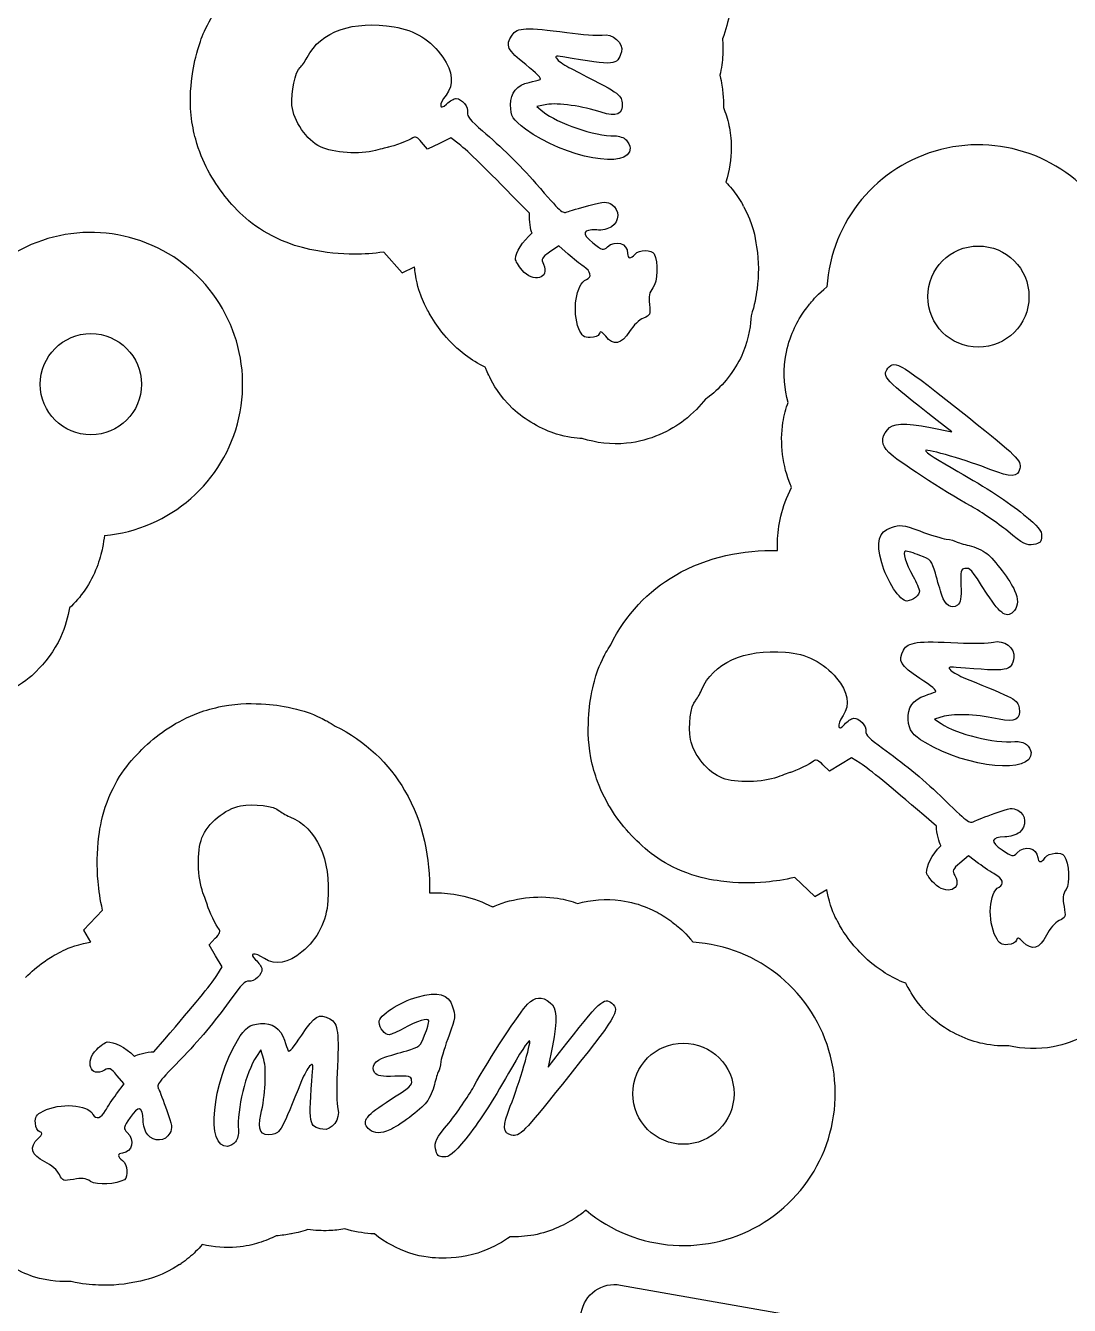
# Model space of a CAD drawing. Header units: millimetres. Extents: x -132 to -14, y 32 to 146.
# Drawn here: x -84.48 to -53.54, y 52.62 to 90.55 of the extents above; entities that cross this region are included whole.
import ezdxf

# ---------------------------------------------------------------- set-up
doc = ezdxf.new("R2010")
doc.units = ezdxf.units.MM
doc.layers.get('0').update_dxf_attribs({"linetype": 'CONTINUOUS'})

msp = doc.modelspace()

# ---------------------------------------------------------------- linework, layer by layer
for p, q in [((-69.034, 88.216), (-69.329, 88.157)), ((-69.329, 88.157), (-69.145, 88.01)), ((-72.562, 86.895), (-72.739, 87.095)), ((-72.215, 87.058), (-72.562, 86.895)), ((-71.875, 87.227), (-72.215, 87.058)), ((-71.632, 87.043), (-71.875, 87.227)), ((-69.547, 84.991), (-69.89, 85.346)), ((-69.47, 84.401), (-69.464, 84.406)), ((-73.862, 83.843), (-73.317, 83.229)), ((-68.673, 84.032), (-68.946, 83.84)), ((-68.4, 83.781), (-68.673, 84.032)), ((-73.317, 83.229), (-72.947, 83.402)), ((-70.842, 80.389), (-70.859, 80.432)), ((-57.661, 78.643), (-57.028, 78.513)), ((-57.028, 78.513), (-57.465, 78.852)), ((-57.253, 70.085), (-57.542, 70.001)), ((-57.542, 70.001), (-57.345, 69.87)), ((-59.997, 68.853), (-60.321, 68.654)), ((-59.739, 68.69), (-59.997, 68.853)), ((-60.652, 68.462), (-60.846, 68.645)), ((-60.321, 68.654), (-60.652, 68.462)), ((-57.483, 66.828), (-57.856, 67.151)), ((-57.354, 66.247), (-57.349, 66.252)), ((-56.528, 65.949), (-56.784, 65.734)), ((-56.234, 65.722), (-56.528, 65.949)), ((-61.682, 65.308), (-61.085, 64.744)), ((-61.085, 64.744), (-60.732, 64.949)), ((-82.195, 64.341), (-82.759, 63.744)), ((-82.759, 63.744), (-82.554, 63.391)), ((-79.041, 63.311), (-78.858, 63.505)), ((-78.849, 62.98), (-79.041, 63.311)), ((-78.65, 62.656), (-78.849, 62.98)), ((-78.813, 62.397), (-78.65, 62.656)), ((-58.372, 62.131), (-58.393, 62.171)), ((-80.675, 60.142), (-80.352, 60.515)), ((-68.86, 60.32), (-68.99, 59.686)), ((-81.256, 60.013), (-81.25, 60.008)), ((-77.502, 60.201), (-77.633, 60.004)), ((-77.418, 59.912), (-77.502, 60.201)), ((-68.99, 59.686), (-68.651, 60.123)), ((-81.78, 58.893), (-81.554, 59.187)), ((-81.554, 59.187), (-81.769, 59.442))]:
    msp.add_line(p, q)
msp.add_lwpolyline([(-117.48, 94.75), (-118.348, 89.826, 0.414214), (-117.537, 88.667), (-103.777, 86.241, -0.414214), (-102.966, 85.082), (-107.15, 61.348, 0.414347), (-106.34, 60.19), (-89.548, 57.229, -0.414214), (-88.737, 56.071), (-89.548, 51.475, 0.414213), (-88.736, 50.316), (-69.976, 47.008, 0.414213), (-68.817, 47.82), (-68.007, 52.416, -0.414214), (-66.848, 53.227), (-50.057, 50.267, 0.414214)], format="xyb")
for centre in [(-56.239, 82.522), (-82.544, 79.925), (-64.981, 58.898)]:
    msp.add_circle(centre, 1.5)
for centre, radius, start, end in [((-56.239, 82.522), 4.5, -39.871, 176.3283), ((-65.846, 83.789), 3, 27.9795, 29.0546), ((-82.544, 79.925), 4.5, -84.871, 131.3283), ((-64.981, 58.898), 4.5, -129.871, 86.3283), ((-81.551, 56.35), 3, 302.9795, 304.0546)]:
    msp.add_arc(centre, radius, start, end)
for points, knots in [([(-79.57, 87.899), (-79.57, 87.899), (-79.57, 87.899), (-79.57, 87.9), (-79.623, 88.451), (-79.579, 88.816), (-79.517, 89.197), (-79.471, 89.482), (-79.412, 89.752), (-79.295, 90.086), (-79.229, 90.275), (-79.15, 90.483), (-78.976, 90.777), (-78.906, 90.896), (-78.818, 91.03), (-78.689, 91.187)], [-1.0008889, -1.0008889, -1.0008889, -1.0008889, -1, -1, -1, -0.5992621, -0.5992621, -0.5992621, -0.299631, -0.299631, -0.299631, -0.1300981, -0.1300981, -0.1300981, -0.0612457, -0.0612457, -0.0612457, -0.0612457]), ([(-63.6, 91.03), (-63.604, 90.997), (-63.609, 90.963), (-63.614, 90.929), (-63.651, 90.686), (-63.721, 90.426), (-63.825, 90.167)], [-0.4744848, -0.4744848, -0.4744848, -0.4744848, -0.4488084, -0.4488084, -0.4488084, -0.2656083, -0.2656083, -0.2656083, -0.2656083]), ([(-63.825, 90.167), (-63.81, 90.015), (-63.806, 89.856), (-63.814, 89.692), (-63.823, 89.491), (-63.852, 89.284), (-63.901, 89.081)], [-0.1322341, -0.1322341, -0.1322341, -0.1322341, -0.0782697, -0.0782697, -0.0782697, -0.0119779, -0.0119779, -0.0119779, -0.0119779]), ([(-63.901, 89.081), (-63.845, 88.857), (-63.825, 88.685), (-63.815, 88.583), (-63.814, 88.577), (-63.813, 88.57), (-63.813, 88.564)], [-0.1192779, -0.1192779, -0.1192779, -0.1192779, -0.0163294, -0.0163294, -0.0163294, -0.0094309, -0.0094309, -0.0094309, -0.0094309]), ([(-63.795, 88.125), (-63.733, 87.971), (-63.678, 87.804), (-63.632, 87.589), (-63.596, 87.417), (-63.562, 87.215), (-63.562, 86.925)], [-0.4022959, -0.4022959, -0.4022959, -0.4022959, -0.1789916, -0.1789916, -0.1789916, 0, 0, 0, 0]), ([(-77.033, 84.254), (-77.789, 84.614), (-78.214, 85.053), (-78.57, 85.504), (-78.952, 85.987), (-79.243, 86.496), (-79.435, 87.184), (-79.495, 87.399), (-79.544, 87.634), (-79.569, 87.898), (-79.569, 87.898), (-79.569, 87.898), (-79.57, 87.899)], [-0.9983616, -0.9983616, -0.9983616, -0.9983616, -0.5833467, -0.5833467, -0.5833467, -0.1387922, -0.1387922, -0.1387922, 0, 0, 0, 0.0005917, 0.0005917, 0.0005917, 0.0005917]), ([(-63.727, 85.918), (-63.663, 85.854), (-63.6, 85.783), (-63.537, 85.707), (-63.427, 85.572), (-63.319, 85.418), (-63.224, 85.246)], [-0.06874544, -0.06874544, -0.06874544, -0.06874544, -0.04390707, -0.04390707, -0.04390707, 0, 0, 0, 0]), ([(-63.197, 85.196), (-62.908, 84.652), (-62.858, 84.307), (-62.812, 84), (-62.743, 83.534), (-62.747, 83.172), (-62.8, 82.749), (-62.828, 82.518), (-62.87, 82.276), (-62.977, 81.956)], [-1, -1, -1, -1, -0.7521394, -0.7521394, -0.7521394, -0.3760697, -0.3760697, -0.3760697, -0.170837, -0.170837, -0.170837, -0.170837]), ([(-73.862, 83.843), (-74.176, 83.796), (-74.45, 83.782), (-74.723, 83.782), (-75.163, 83.783), (-75.581, 83.82), (-76.051, 83.923), (-76.338, 83.986), (-76.642, 84.067), (-77.033, 84.254)], [-0.8659449, -0.8659449, -0.8659449, -0.8659449, -0.6261222, -0.6261222, -0.6261222, -0.2381778, -0.2381778, -0.2381778, -0.0017627, -0.0017627, -0.0017627, -0.0017627]), ([(-72.075, 81.395), (-72.077, 81.397), (-72.079, 81.4), (-72.081, 81.402), (-72.232, 81.585), (-72.353, 81.753), (-72.489, 81.986), (-72.557, 82.102), (-72.629, 82.231), (-72.715, 82.44), (-72.781, 82.6), (-72.865, 82.793), (-72.924, 83.192), (-72.933, 83.255), (-72.941, 83.325), (-72.947, 83.402)], [-1.0178871, -1.0178871, -1.0178871, -1.0178871, -1, -1, -1, -0.5, -0.5, -0.5, -0.25, -0.25, -0.25, -0.0590098, -0.0590098, -0.0590098, -0.0285285, -0.0285285, -0.0285285, -0.0285285]), ([(-61.876, 79.388), (-61.982, 79.765), (-62.025, 80.231), (-61.966, 80.666), (-61.886, 81.255), (-61.65, 81.71), (-61.481, 81.971), (-61.365, 82.15), (-61.275, 82.258), (-61.217, 82.328)], [-0.2941427, -0.2941427, -0.2941427, -0.2941427, -0.2047644, -0.2047644, -0.2047644, -0.0833384, -0.0833384, -0.0833384, 0, 0, 0, 0]), ([(-62.977, 81.956), (-62.987, 81.707), (-63.023, 81.328), (-63.216, 80.86), (-63.402, 80.41), (-63.76, 79.945), (-64.08, 79.672), (-64.165, 79.6), (-64.247, 79.538), (-64.322, 79.486)], [-0.6975892, -0.6975892, -0.6975892, -0.6975892, -0.505875, -0.505875, -0.505875, -0.3214384, -0.3214384, -0.3214384, -0.272526, -0.272526, -0.272526, -0.272526]), ([(-70.859, 80.432), (-71.067, 80.534), (-71.259, 80.653), (-71.437, 80.787), (-71.674, 80.965), (-71.886, 81.168), (-72.069, 81.388), (-72.071, 81.39), (-72.073, 81.392), (-72.074, 81.394), (-72.075, 81.395), (-72.075, 81.395), (-72.075, 81.395)], [-0.2139439, -0.2139439, -0.2139439, -0.2139439, -0.1221786, -0.1221786, -0.1221786, 0, 0, 0, 0.0049456, 0.0049456, 0.0049456, 0.0056041, 0.0056041, 0.0056041, 0.0056041]), ([(-67.981, 78.316), (-68.168, 78.328), (-68.419, 78.354), (-68.738, 78.449), (-69.165, 78.576), (-69.69, 78.872), (-70.035, 79.201), (-70.446, 79.593), (-70.618, 79.93), (-70.721, 80.132), (-70.763, 80.216), (-70.794, 80.283), (-70.82, 80.34), (-70.827, 80.357), (-70.834, 80.373), (-70.842, 80.389)], [-0.8993072, -0.8993072, -0.8993072, -0.8993072, -0.7036976, -0.7036976, -0.7036976, -0.4418844, -0.4418844, -0.4418844, -0.1296524, -0.1296524, -0.1296524, 0, 0, 0, 0.0766002, 0.0766002, 0.0766002, 0.0766002]), ([(-64.322, 79.486), (-64.482, 79.284), (-64.682, 79.068), (-64.965, 78.852), (-65.357, 78.551), (-65.952, 78.245), (-66.667, 78.175), (-67.113, 78.131), (-67.58, 78.187), (-67.981, 78.316)], [-0.8733843, -0.8733843, -0.8733843, -0.8733843, -0.7029245, -0.7029245, -0.7029245, -0.4658063, -0.4658063, -0.4658063, -0.3180658, -0.3180658, -0.3180658, -0.3180658]), ([(-61.774, 76.864), (-61.786, 76.89), (-61.798, 76.917), (-61.809, 76.944), (-62.032, 77.469), (-62.13, 78.192), (-62.031, 78.794), (-61.995, 79.011), (-61.939, 79.212), (-61.876, 79.388)], [-0.689932, -0.689932, -0.689932, -0.689932, -0.6746704, -0.6746704, -0.6746704, -0.3797566, -0.3797566, -0.3797566, -0.2736144, -0.2736144, -0.2736144, -0.2736144]), ([(-62.191, 74.998), (-62.193, 75.082), (-62.194, 75.171), (-62.191, 75.264), (-62.18, 75.708), (-62.08, 76.296), (-61.774, 76.864)], [-0.6961094, -0.6961094, -0.6961094, -0.6961094, -0.6434881, -0.6434881, -0.6434881, -0.3933967, -0.3933967, -0.3933967, -0.3933967]), ([(-82.142, 75.443), (-82.154, 75.334), (-82.172, 75.215), (-82.199, 75.08), (-82.265, 74.741), (-82.417, 74.268), (-82.721, 73.826), (-82.858, 73.627), (-83.021, 73.442), (-83.18, 73.295)], [-0.3916491, -0.3916491, -0.3916491, -0.3916491, -0.3270969, -0.3270969, -0.3270969, -0.1640265, -0.1640265, -0.1640265, -0.0905798, -0.0905798, -0.0905798, -0.0905798]), ([(-67.131, 72.204), (-66.718, 73.085), (-66.002, 73.812), (-65.23, 74.259), (-64.245, 74.828), (-63.206, 75.015), (-62.191, 74.998)], [-0.9687544, -0.9687544, -0.9687544, -0.9687544, -0.5757114, -0.5757114, -0.5757114, -0.0750965, -0.0750965, -0.0750965, -0.0750965]), ([(-83.18, 73.295), (-83.22, 73.045), (-83.296, 72.742), (-83.443, 72.422), (-83.623, 72.029), (-83.915, 71.649), (-84.167, 71.409)], [-0.4308319, -0.4308319, -0.4308319, -0.4308319, -0.2449051, -0.2449051, -0.2449051, -0.0175328, -0.0175328, -0.0175328, -0.0175328]), ([(-67.721, 68.851), (-67.721, 68.851), (-67.721, 68.851), (-67.721, 68.852), (-67.822, 69.397), (-67.81, 69.764), (-67.782, 70.149), (-67.761, 70.436), (-67.726, 70.711), (-67.638, 71.054), (-67.588, 71.248), (-67.529, 71.462), (-67.381, 71.769), (-67.321, 71.894), (-67.245, 72.035), (-67.131, 72.204)], [-1.0008889, -1.0008889, -1.0008889, -1.0008889, -1, -1, -1, -0.5992621, -0.5992621, -0.5992621, -0.299631, -0.299631, -0.299631, -0.1300981, -0.1300981, -0.1300981, -0.0612457, -0.0612457, -0.0612457, -0.0612457]), ([(-84.167, 71.409), (-84.319, 71.263), (-84.545, 71.049), (-84.97, 70.834), (-85.263, 70.684), (-85.67, 70.558), (-86.084, 70.511)], [-0.9756938, -0.9756938, -0.9756938, -0.9756938, -0.7184119, -0.7184119, -0.7184119, -0.5402506, -0.5402506, -0.5402506, -0.5402506]), ([(-82.062, 67.535), (-81.77, 68.32), (-81.369, 68.781), (-80.951, 69.175), (-80.503, 69.598), (-80.021, 69.932), (-79.352, 70.184), (-79.143, 70.262), (-78.914, 70.331), (-78.653, 70.379), (-78.653, 70.38), (-78.652, 70.38), (-78.652, 70.38)], [-0.9983616, -0.9983616, -0.9983616, -0.9983616, -0.5833467, -0.5833467, -0.5833467, -0.1387922, -0.1387922, -0.1387922, 0, 0, 0, 0.0005917, 0.0005917, 0.0005917, 0.0005917]), ([(-78.652, 70.38), (-78.652, 70.38), (-78.652, 70.38), (-78.651, 70.38), (-78.106, 70.481), (-77.739, 70.469), (-77.354, 70.441), (-77.067, 70.42), (-76.792, 70.385), (-76.449, 70.297), (-76.255, 70.247), (-76.041, 70.187), (-75.734, 70.039), (-75.609, 69.979), (-75.467, 69.904), (-75.299, 69.79)], [-1.0008889, -1.0008889, -1.0008889, -1.0008889, -1, -1, -1, -0.5992621, -0.5992621, -0.5992621, -0.299631, -0.299631, -0.299631, -0.1300981, -0.1300981, -0.1300981, -0.0612457, -0.0612457, -0.0612457, -0.0612457]), ([(-75.299, 69.79), (-74.418, 69.376), (-73.691, 68.661), (-73.244, 67.888), (-72.675, 66.904), (-72.487, 65.865), (-72.505, 64.85)], [-0.9687544, -0.9687544, -0.9687544, -0.9687544, -0.5757114, -0.5757114, -0.5757114, -0.0750965, -0.0750965, -0.0750965, -0.0750965]), ([(-64.877, 65.441), (-65.661, 65.733), (-66.122, 66.134), (-66.517, 66.552), (-66.939, 67), (-67.273, 67.482), (-67.525, 68.151), (-67.603, 68.36), (-67.672, 68.589), (-67.721, 68.85), (-67.721, 68.85), (-67.721, 68.85), (-67.721, 68.851)], [-0.9983616, -0.9983616, -0.9983616, -0.9983616, -0.5833467, -0.5833467, -0.5833467, -0.1387922, -0.1387922, -0.1387922, 0, 0, 0, 0.0005917, 0.0005917, 0.0005917, 0.0005917]), ([(-82.195, 64.341), (-82.269, 64.649), (-82.307, 64.921), (-82.33, 65.192), (-82.368, 65.631), (-82.368, 66.051), (-82.306, 66.528), (-82.268, 66.819), (-82.214, 67.129), (-82.062, 67.535)], [-0.8659449, -0.8659449, -0.8659449, -0.8659449, -0.6261222, -0.6261222, -0.6261222, -0.2381778, -0.2381778, -0.2381778, -0.0017627, -0.0017627, -0.0017627, -0.0017627]), ([(-61.682, 65.308), (-61.99, 65.234), (-62.262, 65.196), (-62.534, 65.172), (-62.972, 65.135), (-63.392, 65.135), (-63.869, 65.197), (-64.161, 65.235), (-64.47, 65.288), (-64.877, 65.441)], [-0.8659449, -0.8659449, -0.8659449, -0.8659449, -0.6261222, -0.6261222, -0.6261222, -0.2381778, -0.2381778, -0.2381778, -0.0017627, -0.0017627, -0.0017627, -0.0017627]), ([(-59.688, 63.025), (-59.69, 63.027), (-59.692, 63.029), (-59.694, 63.031), (-59.861, 63.201), (-59.996, 63.357), (-60.152, 63.577), (-60.23, 63.687), (-60.313, 63.81), (-60.417, 64.01), (-60.496, 64.164), (-60.596, 64.349), (-60.69, 64.741), (-60.705, 64.804), (-60.719, 64.872), (-60.732, 64.949)], [-1.0178871, -1.0178871, -1.0178871, -1.0178871, -1, -1, -1, -0.5, -0.5, -0.5, -0.25, -0.25, -0.25, -0.0590098, -0.0590098, -0.0590098, -0.0285285, -0.0285285, -0.0285285, -0.0285285]), ([(-72.505, 64.85), (-72.421, 64.852), (-72.332, 64.853), (-72.239, 64.85), (-71.795, 64.839), (-71.207, 64.738), (-70.639, 64.433)], [-0.6961094, -0.6961094, -0.6961094, -0.6961094, -0.6434881, -0.6434881, -0.6434881, -0.3933967, -0.3933967, -0.3933967, -0.3933967]), ([(-70.639, 64.433), (-70.612, 64.445), (-70.586, 64.457), (-70.559, 64.468), (-70.034, 64.691), (-69.31, 64.789), (-68.709, 64.689), (-68.492, 64.654), (-68.29, 64.598), (-68.115, 64.535)], [-0.689932, -0.689932, -0.689932, -0.689932, -0.6746704, -0.6746704, -0.6746704, -0.3797566, -0.3797566, -0.3797566, -0.2736144, -0.2736144, -0.2736144, -0.2736144]), ([(-68.115, 64.535), (-67.738, 64.641), (-67.271, 64.683), (-66.837, 64.625), (-66.248, 64.545), (-65.793, 64.308), (-65.532, 64.14), (-65.353, 64.024), (-65.245, 63.934), (-65.175, 63.876)], [-0.2941427, -0.2941427, -0.2941427, -0.2941427, -0.2047644, -0.2047644, -0.2047644, -0.0833384, -0.0833384, -0.0833384, 0, 0, 0, 0]), ([(-84.478, 62.347), (-84.476, 62.349), (-84.474, 62.351), (-84.472, 62.353), (-84.302, 62.52), (-84.146, 62.655), (-83.925, 62.811), (-83.815, 62.889), (-83.693, 62.972), (-83.492, 63.076), (-83.339, 63.155), (-83.154, 63.255), (-82.762, 63.349), (-82.699, 63.364), (-82.631, 63.378), (-82.554, 63.391)], [-1.0178871, -1.0178871, -1.0178871, -1.0178871, -1, -1, -1, -0.5, -0.5, -0.5, -0.25, -0.25, -0.25, -0.0590098, -0.0590098, -0.0590098, -0.0285285, -0.0285285, -0.0285285, -0.0285285]), ([(-58.393, 62.171), (-58.609, 62.255), (-58.811, 62.357), (-59, 62.475), (-59.251, 62.631), (-59.479, 62.815), (-59.682, 63.019), (-59.684, 63.021), (-59.685, 63.022), (-59.687, 63.024), (-59.687, 63.025), (-59.688, 63.025), (-59.688, 63.025)], [-0.2139439, -0.2139439, -0.2139439, -0.2139439, -0.1221786, -0.1221786, -0.1221786, 0, 0, 0, 0.0049456, 0.0049456, 0.0049456, 0.0056041, 0.0056041, 0.0056041, 0.0056041]), ([(-55.341, 60.315), (-55.528, 60.31), (-55.781, 60.314), (-56.107, 60.381), (-56.544, 60.471), (-57.093, 60.72), (-57.465, 61.017), (-57.908, 61.372), (-58.109, 61.693), (-58.229, 61.885), (-58.278, 61.965), (-58.315, 62.029), (-58.346, 62.084), (-58.354, 62.099), (-58.363, 62.115), (-58.372, 62.131)], [-0.8993072, -0.8993072, -0.8993072, -0.8993072, -0.7036976, -0.7036976, -0.7036976, -0.4418844, -0.4418844, -0.4418844, -0.1296524, -0.1296524, -0.1296524, 0, 0, 0, 0.0766002, 0.0766002, 0.0766002, 0.0766002]), ([(-51.798, 61.799), (-51.94, 61.584), (-52.121, 61.351), (-52.383, 61.111), (-52.748, 60.778), (-53.313, 60.42), (-54.02, 60.288), (-54.46, 60.206), (-54.93, 60.221), (-55.341, 60.315)], [-0.8733843, -0.8733843, -0.8733843, -0.8733843, -0.7029245, -0.7029245, -0.7029245, -0.4658063, -0.4658063, -0.4658063, -0.3180658, -0.3180658, -0.3180658, -0.3180658]), ([(-67.866, 55.444), (-67.951, 55.376), (-68.048, 55.304), (-68.162, 55.228), (-68.449, 55.034), (-68.89, 54.808), (-69.418, 54.71), (-69.656, 54.666), (-69.902, 54.651), (-70.119, 54.659)], [-0.3916491, -0.3916491, -0.3916491, -0.3916491, -0.3270969, -0.3270969, -0.3270969, -0.1640265, -0.1640265, -0.1640265, -0.0905798, -0.0905798, -0.0905798, -0.0905798]), ([(-77.051, 54.685), (-77.2, 54.61), (-77.362, 54.54), (-77.571, 54.476), (-77.74, 54.425), (-77.938, 54.373), (-78.227, 54.348)], [-0.4022959, -0.4022959, -0.4022959, -0.4022959, -0.1789916, -0.1789916, -0.1789916, 0, 0, 0, 0]), ([(-76.109, 54.874), (-76.327, 54.799), (-76.496, 54.764), (-76.597, 54.744), (-76.604, 54.743), (-76.61, 54.742), (-76.616, 54.741)], [-0.1192779, -0.1192779, -0.1192779, -0.1192779, -0.0163294, -0.0163294, -0.0163294, -0.0094309, -0.0094309, -0.0094309, -0.0094309]), ([(-75.02, 54.893), (-75.171, 54.865), (-75.328, 54.846), (-75.492, 54.84), (-75.694, 54.832), (-75.902, 54.843), (-76.109, 54.874)], [-0.1322341, -0.1322341, -0.1322341, -0.1322341, -0.0782697, -0.0782697, -0.0782697, -0.0119779, -0.0119779, -0.0119779, -0.0119779]), ([(-74.141, 54.744), (-74.174, 54.745), (-74.208, 54.747), (-74.243, 54.749), (-74.488, 54.764), (-74.753, 54.811), (-75.02, 54.893)], [-0.4744848, -0.4744848, -0.4744848, -0.4744848, -0.4488084, -0.4488084, -0.4488084, -0.2656083, -0.2656083, -0.2656083, -0.2656083]), ([(-72.15, 54.024), (-72.36, 54.028), (-72.672, 54.037), (-73.124, 54.184), (-73.438, 54.286), (-73.815, 54.484), (-74.141, 54.744)], [-0.9756938, -0.9756938, -0.9756938, -0.9756938, -0.7184119, -0.7184119, -0.7184119, -0.5402506, -0.5402506, -0.5402506, -0.5402506]), ([(-70.119, 54.659), (-70.324, 54.511), (-70.591, 54.351), (-70.922, 54.228), (-71.327, 54.077), (-71.802, 54.015), (-72.15, 54.024)], [-0.4308319, -0.4308319, -0.4308319, -0.4308319, -0.2449051, -0.2449051, -0.2449051, -0.0175328, -0.0175328, -0.0175328, -0.0175328]), ([(-83.126, 53.332), (-83.375, 53.321), (-83.755, 53.323), (-84.239, 53.475), (-84.703, 53.621), (-85.198, 53.937), (-85.497, 54.232), (-85.577, 54.311), (-85.646, 54.387), (-85.704, 54.457)], [-0.6975892, -0.6975892, -0.6975892, -0.6975892, -0.505875, -0.505875, -0.505875, -0.3214384, -0.3214384, -0.3214384, -0.272526, -0.272526, -0.272526, -0.272526]), ([(-79.244, 54.425), (-79.303, 54.356), (-79.368, 54.286), (-79.438, 54.217), (-79.563, 54.095), (-79.708, 53.975), (-79.871, 53.865)], [-0.06874544, -0.06874544, -0.06874544, -0.06874544, -0.04390707, -0.04390707, -0.04390707, 0, 0, 0, 0]), ([(-79.918, 53.834), (-80.434, 53.498), (-80.774, 53.418), (-81.076, 53.346), (-81.534, 53.237), (-81.895, 53.209), (-82.321, 53.225), (-82.553, 53.233), (-82.798, 53.253), (-83.126, 53.332)], [-1, -1, -1, -1, -0.7521394, -0.7521394, -0.7521394, -0.3760697, -0.3760697, -0.3760697, -0.170837, -0.170837, -0.170837, -0.170837])]:
    msp.add_open_spline(points, degree=3, knots=knots)
for points in [[(-76.133, 89.611), (-75.735, 90.386), (-74.775, 90.718), (-73.558, 90.519)], [(-73.558, 90.519), (-72.938, 90.423), (-72.466, 90.12), (-72.111, 89.618)], [(-70.06, 90.275), (-69.912, 90.504), (-69.625, 90.511), (-68.436, 90.349)], [(-68.436, 90.349), (-67.994, 90.283), (-67.521, 90.253), (-67.389, 90.275)], [(-67.389, 90.275), (-67.079, 90.334), (-66.747, 90.039), (-66.82, 89.773)], [(-69.654, 89.397), (-70.208, 89.832), (-70.267, 89.958), (-70.06, 90.275)], [(-76.34, 89.316), (-76.296, 89.353), (-76.2, 89.486), (-76.133, 89.611)], [(-72.111, 89.618), (-71.809, 89.19), (-71.779, 88.799), (-72.015, 88.497)], [(-68.555, 89.626), (-68.783, 89.663), (-68.805, 89.655), (-68.717, 89.552)], [(-68.717, 89.552), (-68.658, 89.486), (-68.481, 89.367), (-68.311, 89.279)], [(-66.82, 89.773), (-66.946, 89.367), (-66.983, 89.36), (-68.555, 89.626)], [(-76.583, 88.187), (-76.62, 88.57), (-76.487, 89.198), (-76.34, 89.316)], [(-69.226, 88.954), (-69.167, 88.976), (-69.329, 89.146), (-69.654, 89.397)], [(-68.311, 89.279), (-66.894, 88.563), (-66.82, 88.511), (-66.798, 88.268)], [(-70.104, 88.209), (-70.104, 88.563), (-69.912, 88.792), (-69.551, 88.873)], [(-69.551, 88.873), (-69.425, 88.903), (-69.285, 88.939), (-69.226, 88.954)], [(-72.015, 88.497), (-72.237, 88.216), (-72.222, 88.024), (-72.001, 88.231)], [(-72.001, 88.231), (-71.905, 88.32), (-71.779, 88.393), (-71.713, 88.393)], [(-71.713, 88.393), (-71.551, 88.393), (-71.337, 88.128), (-71.381, 87.973)], [(-63.813, 88.564), (-63.799, 88.431), (-63.791, 88.289), (-63.795, 88.125)], [(-75.742, 86.962), (-76.148, 87.154), (-76.539, 87.729), (-76.583, 88.187)], [(-69.661, 87.486), (-70.038, 87.766), (-70.104, 87.869), (-70.104, 88.209)], [(-69.145, 88.01), (-68.702, 87.648), (-67.625, 87.286), (-67.012, 87.286)], [(-67.418, 87.988), (-67.957, 88.165), (-68.709, 88.275), (-69.034, 88.216)], [(-66.798, 88.268), (-66.761, 87.928), (-66.968, 87.833), (-67.418, 87.988)], [(-71.381, 87.973), (-71.41, 87.877), (-71.285, 87.729), (-70.938, 87.434)], [(-72.739, 87.095), (-72.857, 87.242), (-72.938, 87.279), (-73.004, 87.227)], [(-70.938, 87.434), (-70.385, 86.969), (-69.853, 86.445), (-69.351, 85.877)], [(-66.562, 86.925), (-66.562, 86.268), (-68.481, 86.622), (-69.661, 87.486)], [(-67.012, 87.286), (-66.894, 87.286), (-66.739, 87.235), (-66.68, 87.168)], [(-74.111, 86.851), (-74.554, 86.726), (-75.358, 86.777), (-75.742, 86.962)], [(-73.72, 86.954), (-73.742, 86.954), (-73.912, 86.903), (-74.111, 86.851)], [(-73.004, 87.227), (-73.078, 87.168), (-73.595, 86.969), (-73.72, 86.954)], [(-69.89, 85.346), (-70.842, 86.32), (-71.351, 86.822), (-71.632, 87.043)], [(-66.68, 87.168), (-66.614, 87.109), (-66.562, 86.991), (-66.562, 86.925)], [(-63.562, 86.925), (-63.562, 86.61), (-63.618, 86.259), (-63.727, 85.918)], [(-69.351, 85.877), (-68.606, 85.014), (-68.569, 84.977), (-68.429, 85.036)], [(-69.464, 84.406), (-69.517, 84.492), (-69.553, 84.77), (-69.547, 84.991)], [(-68.429, 85.036), (-68.355, 85.065), (-68.067, 85.146), (-67.78, 85.22)], [(-67.78, 85.22), (-67.322, 85.346), (-67.248, 85.346), (-67.101, 85.25)], [(-67.101, 85.25), (-66.865, 85.102), (-66.872, 84.748), (-67.108, 84.593)], [(-67.108, 84.593), (-67.204, 84.527), (-67.403, 84.482), (-67.551, 84.497)], [(-69.957, 83.641), (-69.957, 83.833), (-69.75, 84.158), (-69.47, 84.401)], [(-67.551, 84.497), (-67.972, 84.519), (-68.008, 84.394), (-67.669, 84.121)], [(-68.946, 83.84), (-69.182, 83.678), (-69.197, 83.634), (-69.13, 83.486)], [(-67.669, 84.121), (-67.389, 83.892), (-67.352, 83.885), (-67.234, 83.995)], [(-67.234, 83.995), (-66.99, 84.217), (-66.636, 84.099), (-66.636, 83.803)], [(-66.414, 83.781), (-66.296, 83.921), (-65.92, 83.921), (-65.846, 83.789)], [(-69.765, 83.309), (-69.868, 83.434), (-69.957, 83.582), (-69.957, 83.641)], [(-69.13, 83.486), (-68.931, 83.051), (-69.433, 82.91), (-69.765, 83.309)], [(-67.935, 83.412), (-68.038, 83.479), (-68.245, 83.648), (-68.4, 83.781)], [(-66.636, 83.803), (-66.636, 83.641), (-66.54, 83.634), (-66.414, 83.781)], [(-65.846, 83.789), (-65.721, 83.552), (-65.743, 82.962), (-65.883, 82.785)], [(-67.853, 83.028), (-67.684, 83.095), (-67.721, 83.272), (-67.935, 83.412)], [(-68.082, 81.567), (-68.289, 82.077), (-68.163, 82.91), (-67.853, 83.028)], [(-65.883, 82.785), (-65.994, 82.652), (-66.016, 82.534), (-65.986, 82.291)], [(-61.217, 82.328), (-61.13, 82.431), (-60.986, 82.609), (-60.73, 82.81)], [(-65.986, 82.291), (-65.957, 81.988), (-65.964, 81.966), (-66.164, 81.885)], [(-67.743, 81.309), (-67.935, 81.309), (-67.986, 81.353), (-68.082, 81.567)], [(-66.164, 81.885), (-66.289, 81.84), (-66.466, 81.671), (-66.577, 81.486)], [(-67.477, 81.42), (-67.499, 81.353), (-67.61, 81.309), (-67.743, 81.309)], [(-67.285, 81.346), (-67.403, 81.494), (-67.44, 81.508), (-67.477, 81.42)], [(-66.577, 81.486), (-66.813, 81.102), (-67.056, 81.058), (-67.285, 81.346)], [(-58.919, 80.399), (-58.704, 80.655), (-58.555, 80.557), (-56.524, 78.935)], [(-57.465, 78.852), (-59.031, 80.078), (-59.113, 80.167), (-58.919, 80.399)], [(-56.524, 78.935), (-55.106, 77.807), (-54.953, 77.657), (-55.007, 77.43)], [(-58.893, 77.905), (-59.12, 78.13), (-59.136, 78.313), (-58.937, 78.575)], [(-58.937, 78.575), (-58.798, 78.773), (-58.422, 78.791), (-57.661, 78.643)], [(-56.457, 76.311), (-57.29, 76.771), (-58.657, 77.666), (-58.893, 77.905)], [(-57.809, 77.963), (-57.836, 77.931), (-57.412, 77.657), (-56.843, 77.336)], [(-55.87, 77.392), (-56.523, 77.653), (-57.762, 78.019), (-57.809, 77.963)], [(-55.007, 77.43), (-55.065, 77.166), (-55.279, 77.155), (-55.87, 77.392)], [(-56.843, 77.336), (-56.002, 76.862), (-55.357, 76.437), (-54.903, 76.069)], [(-55.37, 75.569), (-55.665, 75.81), (-56.153, 76.137), (-56.457, 76.311)], [(-54.903, 76.069), (-54.455, 75.701), (-54.356, 75.583), (-54.364, 75.42)], [(-59.103, 74.635), (-59.277, 75.271), (-59.205, 75.544), (-58.817, 75.682)], [(-58.817, 75.682), (-58.565, 75.771), (-58.483, 75.763), (-57.978, 75.578)], [(-57.978, 75.578), (-57.672, 75.464), (-57.314, 75.354), (-57.194, 75.335)], [(-54.602, 75.177), (-54.814, 75.136), (-54.907, 75.187), (-55.37, 75.569)], [(-57.194, 75.335), (-57.066, 75.317), (-56.93, 75.284), (-56.891, 75.258)], [(-56.891, 75.258), (-56.844, 75.232), (-56.677, 75.18), (-56.51, 75.143)], [(-56.51, 75.143), (-56.344, 75.106), (-56.113, 75), (-55.986, 74.907)], [(-54.364, 75.42), (-54.365, 75.257), (-54.412, 75.208), (-54.602, 75.177)], [(-58.4, 74.978), (-58.503, 74.969), (-58.399, 74.63), (-58.171, 74.227)], [(-57.974, 74.852), (-58.158, 74.925), (-58.348, 74.982), (-58.4, 74.978)], [(-57.513, 74.322), (-57.62, 74.698), (-57.645, 74.733), (-57.974, 74.852)], [(-55.986, 74.907), (-55.771, 74.734), (-55.277, 74.088), (-55.165, 73.816)], [(-58.359, 73.5), (-58.551, 73.483), (-58.961, 74.106), (-59.103, 74.635)], [(-56.636, 74.465), (-56.761, 74.454), (-56.77, 74.387), (-56.756, 73.966)], [(-55.978, 73.708), (-56.475, 74.48), (-56.475, 74.48), (-56.636, 74.465)], [(-58.171, 74.227), (-58.074, 74.051), (-57.991, 73.858), (-57.986, 73.799)], [(-57.323, 73.672), (-57.364, 73.809), (-57.449, 74.098), (-57.513, 74.322)], [(-57.986, 73.799), (-57.975, 73.674), (-58.176, 73.516), (-58.359, 73.5)], [(-56.86, 73.379), (-57.033, 73.245), (-57.23, 73.376), (-57.323, 73.672)], [(-56.756, 73.966), (-56.738, 73.59), (-56.762, 73.447), (-56.86, 73.379)], [(-55.165, 73.224), (-55.387, 72.967), (-55.567, 73.077), (-55.978, 73.708)], [(-55.165, 73.816), (-55.054, 73.567), (-55.058, 73.359), (-55.165, 73.224)], [(-58.455, 72.047), (-58.327, 72.288), (-58.041, 72.32), (-56.844, 72.262)], [(-56.844, 72.262), (-56.397, 72.234), (-55.924, 72.246), (-55.793, 72.28)], [(-55.793, 72.28), (-55.49, 72.366), (-55.133, 72.1), (-55.184, 71.829)], [(-64.447, 70.856), (-64.117, 71.663), (-63.191, 72.077), (-61.96, 71.985)], [(-61.96, 71.985), (-61.334, 71.943), (-60.838, 71.683), (-60.441, 71.214)], [(-57.974, 71.208), (-58.563, 71.593), (-58.633, 71.713), (-58.455, 72.047)], [(-55.184, 71.829), (-55.273, 71.414), (-55.309, 71.404), (-56.898, 71.531)], [(-56.898, 71.531), (-57.129, 71.548), (-57.151, 71.539), (-57.054, 71.444)], [(-57.054, 71.444), (-56.989, 71.383), (-56.802, 71.28), (-56.625, 71.207)], [(-60.441, 71.214), (-60.102, 70.814), (-60.039, 70.427), (-60.248, 70.105)], [(-57.509, 70.804), (-57.452, 70.831), (-57.628, 70.986), (-57.974, 71.208)], [(-56.625, 71.207), (-55.152, 70.617), (-55.074, 70.572), (-55.03, 70.332)], [(-64.627, 70.544), (-64.586, 70.585), (-64.502, 70.725), (-64.447, 70.856)], [(-58.319, 69.985), (-58.349, 70.338), (-58.178, 70.582), (-57.825, 70.695)], [(-57.825, 70.695), (-57.703, 70.735), (-57.566, 70.784), (-57.509, 70.804)], [(-64.771, 69.398), (-64.841, 69.777), (-64.764, 70.413), (-64.627, 70.544)], [(-55.03, 70.332), (-54.964, 69.997), (-55.161, 69.883), (-55.623, 69.998)], [(-60.248, 70.105), (-60.444, 69.806), (-60.412, 69.616), (-60.21, 69.841)], [(-60.21, 69.841), (-60.122, 69.938), (-60.003, 70.022), (-59.937, 70.028)], [(-59.937, 70.028), (-59.775, 70.042), (-59.539, 69.796), (-59.57, 69.638)], [(-57.814, 69.303), (-58.214, 69.549), (-58.289, 69.647), (-58.319, 69.985)], [(-57.345, 69.87), (-56.873, 69.548), (-55.768, 69.282), (-55.158, 69.335)], [(-55.623, 69.998), (-56.175, 70.128), (-56.935, 70.172), (-57.253, 70.085)], [(-59.57, 69.638), (-59.591, 69.54), (-59.453, 69.404), (-59.082, 69.14)], [(-63.826, 68.251), (-64.247, 68.407), (-64.687, 68.946), (-64.771, 69.398)], [(-59.082, 69.14), (-58.49, 68.725), (-57.915, 68.25), (-57.365, 67.727)], [(-54.678, 69.014), (-54.621, 68.36), (-56.563, 68.546), (-57.814, 69.303)], [(-55.158, 69.335), (-55.04, 69.346), (-54.881, 69.308), (-54.817, 69.247)], [(-54.817, 69.247), (-54.745, 69.194), (-54.684, 69.08), (-54.678, 69.014)], [(-61.122, 68.754), (-61.19, 68.689), (-61.688, 68.445), (-61.811, 68.42)], [(-60.846, 68.645), (-60.976, 68.782), (-61.06, 68.811), (-61.122, 68.754)], [(-57.856, 67.151), (-58.889, 68.038), (-59.44, 68.494), (-59.739, 68.69)], [(-62.192, 68.283), (-62.622, 68.119), (-63.428, 68.101), (-63.826, 68.251)], [(-61.811, 68.42), (-61.833, 68.418), (-61.998, 68.352), (-62.192, 68.283)], [(-57.365, 67.727), (-56.548, 66.932), (-56.508, 66.899), (-56.373, 66.97)], [(-79.252, 66.485), (-79.096, 66.906), (-78.557, 67.346), (-78.105, 67.43)], [(-78.105, 67.43), (-77.726, 67.5), (-77.089, 67.423), (-76.959, 67.286)], [(-76.959, 67.286), (-76.918, 67.245), (-76.778, 67.161), (-76.647, 67.106)], [(-56.373, 66.97), (-56.302, 67.005), (-56.023, 67.111), (-55.742, 67.21)], [(-55.742, 67.21), (-55.298, 67.375), (-55.224, 67.381), (-55.069, 67.299)], [(-55.069, 67.299), (-54.82, 67.172), (-54.797, 66.819), (-55.019, 66.644)], [(-76.647, 67.106), (-75.84, 66.776), (-75.426, 65.849), (-75.518, 64.619)], [(-57.349, 66.252), (-57.41, 66.334), (-57.47, 66.607), (-57.483, 66.828)], [(-79.22, 64.851), (-79.384, 65.281), (-79.402, 66.087), (-79.252, 66.485)], [(-55.451, 66.509), (-55.872, 66.495), (-55.898, 66.367), (-55.536, 66.124)], [(-55.019, 66.644), (-55.108, 66.569), (-55.303, 66.508), (-55.451, 66.509)], [(-57.773, 65.447), (-57.79, 65.638), (-57.613, 65.98), (-57.354, 66.247)], [(-55.536, 66.124), (-55.237, 65.921), (-55.2, 65.917), (-55.092, 66.037)], [(-55.092, 66.037), (-54.868, 66.279), (-54.505, 66.192), (-54.479, 65.898)], [(-54.257, 65.895), (-54.152, 66.045), (-53.777, 66.078), (-53.692, 65.952)], [(-56.784, 65.734), (-57.005, 65.551), (-57.016, 65.506), (-56.937, 65.365)], [(-55.739, 65.395), (-55.848, 65.453), (-56.069, 65.604), (-56.234, 65.722)], [(-54.479, 65.898), (-54.465, 65.736), (-54.369, 65.737), (-54.257, 65.895)], [(-53.692, 65.952), (-53.546, 65.728), (-53.517, 65.138), (-53.641, 64.949)], [(-57.553, 65.133), (-57.667, 65.249), (-57.768, 65.388), (-57.773, 65.447)], [(-56.937, 65.365), (-56.7, 64.948), (-57.188, 64.765), (-57.553, 65.133)], [(-55.625, 65.02), (-55.462, 65.101), (-55.514, 65.274), (-55.739, 65.395)], [(-55.725, 63.545), (-55.976, 64.034), (-55.923, 64.876), (-55.625, 65.02)], [(-53.641, 64.949), (-53.739, 64.807), (-53.751, 64.688), (-53.701, 64.448)], [(-79.083, 64.47), (-79.085, 64.492), (-79.151, 64.657), (-79.22, 64.851)], [(-75.518, 64.619), (-75.56, 63.993), (-75.82, 63.496), (-76.289, 63.1)], [(-78.749, 63.781), (-78.814, 63.849), (-79.057, 64.347), (-79.083, 64.47)], [(-53.701, 64.448), (-53.645, 64.149), (-53.65, 64.126), (-53.842, 64.028)], [(-78.858, 63.505), (-78.721, 63.635), (-78.691, 63.719), (-78.749, 63.781)], [(-65.175, 63.876), (-65.072, 63.789), (-64.894, 63.645), (-64.693, 63.388)], [(-53.842, 64.028), (-53.963, 63.973), (-54.124, 63.788), (-54.219, 63.595)], [(-55.365, 63.317), (-55.556, 63.3), (-55.611, 63.34), (-55.725, 63.545)], [(-55.11, 63.45), (-55.126, 63.382), (-55.232, 63.329), (-55.365, 63.317)], [(-54.912, 63.394), (-55.043, 63.53), (-55.081, 63.542), (-55.11, 63.45)], [(-54.219, 63.595), (-54.42, 63.192), (-54.659, 63.127), (-54.912, 63.394)], [(-77.398, 62.906), (-77.697, 63.103), (-77.887, 63.071), (-77.661, 62.869)], [(-76.289, 63.1), (-76.689, 62.761), (-77.076, 62.698), (-77.398, 62.906)], [(-77.475, 62.596), (-77.46, 62.434), (-77.706, 62.198), (-77.865, 62.229)], [(-77.661, 62.869), (-77.565, 62.781), (-77.48, 62.662), (-77.475, 62.596)], [(-80.352, 60.515), (-79.464, 61.548), (-79.009, 62.099), (-78.813, 62.397)], [(-77.865, 62.229), (-77.963, 62.25), (-78.099, 62.112), (-78.363, 61.741)], [(-72.868, 61.762), (-72.231, 61.936), (-71.958, 61.864), (-71.821, 61.476)], [(-78.363, 61.741), (-78.778, 61.149), (-79.253, 60.574), (-79.776, 60.024)], [(-74.003, 61.018), (-74.02, 61.209), (-73.396, 61.619), (-72.868, 61.762)], [(-71.821, 61.476), (-71.732, 61.224), (-71.74, 61.142), (-71.925, 60.637)], [(-71.192, 59.116), (-70.732, 59.949), (-69.836, 61.316), (-69.598, 61.552)], [(-69.598, 61.552), (-69.373, 61.779), (-69.189, 61.795), (-68.927, 61.596)], [(-68.927, 61.596), (-68.73, 61.457), (-68.712, 61.081), (-68.86, 60.32)], [(-68.651, 60.123), (-67.425, 61.69), (-67.335, 61.772), (-67.104, 61.577)], [(-67.104, 61.577), (-66.848, 61.363), (-66.946, 61.213), (-68.568, 59.182)], [(-76.295, 60.632), (-75.91, 61.222), (-75.79, 61.292), (-75.456, 61.113)], [(-75.456, 61.113), (-75.215, 60.986), (-75.183, 60.7), (-75.241, 59.502)], [(-72.525, 61.059), (-72.534, 61.162), (-72.873, 61.058), (-73.275, 60.83)], [(-78.2, 60.473), (-77.953, 60.873), (-77.856, 60.948), (-77.518, 60.977)], [(-77.518, 60.977), (-77.165, 61.008), (-76.921, 60.837), (-76.808, 60.484)], [(-73.704, 60.644), (-73.829, 60.633), (-73.987, 60.834), (-74.003, 61.018)], [(-73.275, 60.83), (-73.452, 60.733), (-73.645, 60.65), (-73.704, 60.644)], [(-72.651, 60.633), (-72.578, 60.817), (-72.521, 61.007), (-72.525, 61.059)], [(-82.37, 60.212), (-82.254, 60.326), (-82.115, 60.427), (-82.056, 60.432)], [(-82.056, 60.432), (-81.865, 60.449), (-81.523, 60.271), (-81.256, 60.013)], [(-78.489, 57.337), (-79.143, 57.28), (-78.957, 59.222), (-78.2, 60.473)], [(-76.808, 60.484), (-76.768, 60.361), (-76.719, 60.225), (-76.699, 60.167)], [(-76.699, 60.167), (-76.672, 60.111), (-76.517, 60.287), (-76.295, 60.632)], [(-73.181, 60.172), (-72.805, 60.279), (-72.77, 60.304), (-72.651, 60.633)], [(-71.925, 60.637), (-72.039, 60.331), (-72.149, 59.973), (-72.168, 59.853)], [(-69.54, 60.468), (-69.572, 60.495), (-69.846, 60.071), (-70.167, 59.502)], [(-70.111, 58.529), (-69.85, 59.181), (-69.484, 60.421), (-69.54, 60.468)], [(-82.138, 59.595), (-82.555, 59.359), (-82.738, 59.847), (-82.37, 60.212)], [(-81.25, 60.008), (-81.169, 60.069), (-80.896, 60.129), (-80.675, 60.142)], [(-79.776, 60.024), (-80.571, 59.207), (-80.604, 59.167), (-80.533, 59.032)], [(-77.633, 60.004), (-77.955, 59.532), (-78.221, 58.427), (-78.168, 57.817)], [(-74.124, 59.519), (-74.257, 59.692), (-74.127, 59.889), (-73.831, 59.981)], [(-73.831, 59.981), (-73.694, 60.023), (-73.405, 60.108), (-73.181, 60.172)], [(-81.769, 59.442), (-81.952, 59.664), (-81.997, 59.674), (-82.138, 59.595)], [(-77.505, 58.282), (-77.375, 58.834), (-77.33, 59.594), (-77.418, 59.912)], [(-76.059, 59.712), (-76.12, 59.648), (-76.222, 59.461), (-76.296, 59.284)], [(-75.972, 59.557), (-75.955, 59.788), (-75.964, 59.81), (-76.059, 59.712)], [(-75.673, 57.842), (-76.089, 57.932), (-76.099, 57.968), (-75.972, 59.557)], [(-72.168, 59.853), (-72.186, 59.725), (-72.219, 59.589), (-72.245, 59.55)], [(-76.296, 59.284), (-76.886, 57.81), (-76.931, 57.732), (-77.171, 57.689)], [(-75.241, 59.502), (-75.268, 59.056), (-75.257, 58.583), (-75.223, 58.452)], [(-73.537, 59.414), (-73.913, 59.396), (-74.056, 59.421), (-74.124, 59.519)], [(-73.795, 58.636), (-73.023, 59.133), (-73.023, 59.133), (-73.037, 59.295)], [(-73.037, 59.295), (-73.048, 59.42), (-73.116, 59.429), (-73.537, 59.414)], [(-72.245, 59.55), (-72.27, 59.503), (-72.322, 59.336), (-72.36, 59.169)], [(-70.167, 59.502), (-70.641, 58.66), (-71.066, 58.016), (-71.434, 57.561)], [(-68.568, 59.182), (-69.696, 57.765), (-69.846, 57.611), (-70.073, 57.666)], [(-82.107, 58.398), (-82.05, 58.507), (-81.899, 58.727), (-81.78, 58.893)], [(-80.533, 59.032), (-80.497, 58.961), (-80.391, 58.681), (-80.293, 58.401)], [(-72.36, 59.169), (-72.397, 59.003), (-72.503, 58.772), (-72.595, 58.645)], [(-71.934, 58.029), (-71.693, 58.324), (-71.366, 58.812), (-71.192, 59.116)], [(-83.958, 58.384), (-83.469, 58.634), (-82.627, 58.582), (-82.483, 58.284)], [(-80.993, 58.11), (-81.008, 58.531), (-81.136, 58.557), (-81.379, 58.195)], [(-75.223, 58.452), (-75.137, 58.148), (-75.402, 57.792), (-75.673, 57.842)], [(-74.279, 57.824), (-74.536, 58.046), (-74.425, 58.226), (-73.795, 58.636)], [(-72.595, 58.645), (-72.769, 58.43), (-73.415, 57.936), (-73.687, 57.824)], [(-70.073, 57.666), (-70.337, 57.724), (-70.348, 57.938), (-70.111, 58.529)], [(-84.186, 58.024), (-84.203, 58.215), (-84.163, 58.27), (-83.958, 58.384)], [(-82.483, 58.284), (-82.402, 58.12), (-82.229, 58.173), (-82.107, 58.398)], [(-81.379, 58.195), (-81.582, 57.896), (-81.586, 57.858), (-81.466, 57.75)], [(-80.859, 57.678), (-80.934, 57.767), (-80.995, 57.962), (-80.993, 58.11)], [(-80.293, 58.401), (-80.128, 57.956), (-80.122, 57.883), (-80.204, 57.727)], [(-77.171, 57.689), (-77.506, 57.623), (-77.62, 57.82), (-77.505, 58.282)], [(-84.052, 57.769), (-84.121, 57.785), (-84.174, 57.891), (-84.186, 58.024)], [(-84.109, 57.571), (-83.973, 57.701), (-83.961, 57.739), (-84.052, 57.769)], [(-81.466, 57.75), (-81.224, 57.527), (-81.311, 57.164), (-81.605, 57.138)], [(-80.204, 57.727), (-80.331, 57.479), (-80.684, 57.456), (-80.859, 57.678)], [(-78.168, 57.817), (-78.157, 57.699), (-78.195, 57.54), (-78.256, 57.476)], [(-73.687, 57.824), (-73.936, 57.713), (-74.144, 57.717), (-74.279, 57.824)], [(-72.326, 57.261), (-72.367, 57.472), (-72.316, 57.566), (-71.934, 58.029)], [(-83.908, 56.877), (-84.311, 57.079), (-84.376, 57.318), (-84.109, 57.571)], [(-78.256, 57.476), (-78.309, 57.404), (-78.422, 57.343), (-78.489, 57.337)], [(-71.434, 57.561), (-71.802, 57.114), (-71.919, 57.015), (-72.083, 57.023)], [(-81.605, 57.138), (-81.766, 57.124), (-81.765, 57.028), (-81.607, 56.916)], [(-81.607, 56.916), (-81.457, 56.81), (-81.425, 56.435), (-81.551, 56.35)], [(-72.083, 57.023), (-72.246, 57.024), (-72.295, 57.071), (-72.326, 57.261)], [(-83.475, 56.5), (-83.53, 56.622), (-83.714, 56.783), (-83.908, 56.877)], [(-83.055, 56.359), (-83.354, 56.304), (-83.377, 56.309), (-83.475, 56.5)], [(-82.554, 56.3), (-82.696, 56.398), (-82.815, 56.41), (-83.055, 56.359)], [(-81.551, 56.35), (-81.775, 56.205), (-82.365, 56.175), (-82.554, 56.3)], [(-76.616, 54.741), (-76.747, 54.716), (-76.889, 54.696), (-77.051, 54.685)], [(-78.227, 54.348), (-78.541, 54.321), (-78.895, 54.346), (-79.244, 54.425)]]:
    msp.add_open_spline(points, degree=3)

doc.saveas('drawing.dxf')
